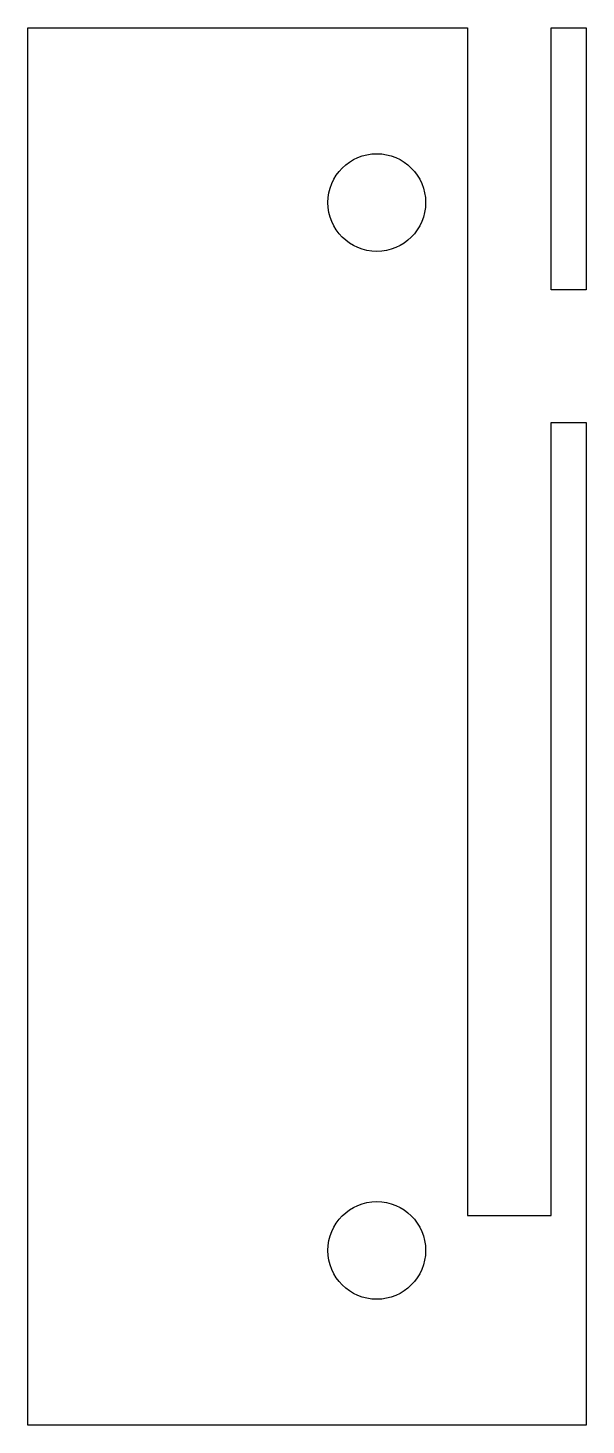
# Model space of a CAD drawing. Header units: millimetres. Extents: x -8 to 8, y -20 to 20.
import ezdxf

# ---------------------------------------------------------------- set-up
doc = ezdxf.new("R2010")
doc.units = ezdxf.units.MM

msp = doc.modelspace()

# ---------------------------------------------------------------- linework, layer by layer
for p, q in [((-8, 20), (4.6, 20)), ((-8, -20), (-8, 20)), ((4.6, 20), (4.6, -14)), ((7, 12.5), (7, 20)), ((7, 20), (8, 20)), ((8, 20), (8, 12.5)), ((8, 12.5), (7, 12.5)), ((7, -14), (7, 8.7)), ((7, 8.7), (8, 8.7)), ((8, 8.7), (8, -20)), ((4.6, -14), (7, -14)), ((8, -20), (-8, -20))]:
    msp.add_line(p, q)
for centre in [(2, 15), (2, -15)]:
    msp.add_circle(centre, 1.4)

doc.saveas('drawing.dxf')
